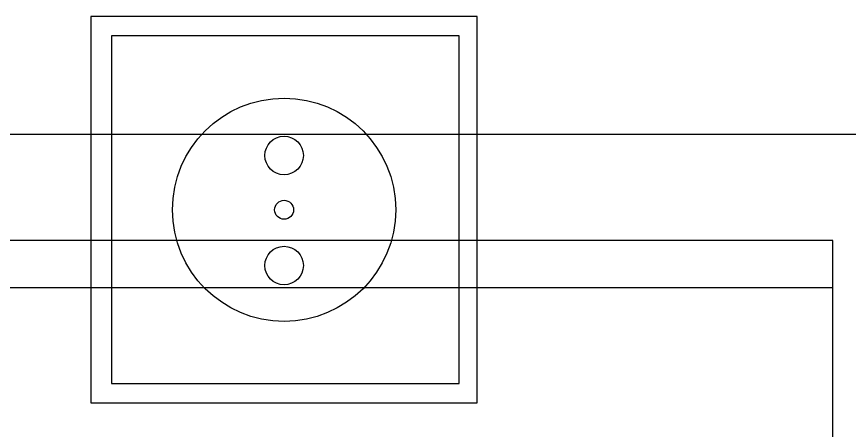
# Model space of a CAD drawing. Header units: inches. Extents: x 567429 to 582707, y 126347 to 133675.
# Drawn here: x 577281.35 to 577316.68, y 131636.83 to 131654.39 of the extents above; entities that cross this region are included whole.
import ezdxf

# ---------------------------------------------------------------- set-up
doc = ezdxf.new("R2010")
doc.units = ezdxf.units.IN
doc.header["$MEASUREMENT"] = 0
doc.layers.add('BORD', color=3, linetype='Continuous')
doc.layers.add('mobl', color=11, linetype='Continuous')

# ---------------------------------------------------------------- blocks, each defined once
blk = doc.blocks.new('BOARD1')
at = {"layer": 'BORD'}
for p, q in [((-51.333, -15.542), (-51.333, -33.606)), ((-33.269, -15.542), (-51.333, -15.542)), ((-33.269, -33.606), (-33.269, -15.542)), ((-50.426, -16.503), (-50.426, -32.761)), ((-34.168, -16.503), (-50.426, -16.503)), ((-34.168, -32.761), (-34.168, -16.503)), ((-50.426, -32.761), (-34.168, -32.761)), ((-51.333, -33.606), (-33.269, -33.606))]:
    blk.add_line(p, q, dxfattribs=at)
at = {"layer": 'BORD', "color": 30}
for radius in [5.219, 0.442]:
    blk.add_circle((-42.301, -24.574), radius, dxfattribs=at)
at = {"layer": 'BORD', "color": 2}
for centre in [(-44.909, -24.574), (-39.763, -24.574)]:
    blk.add_circle(centre, 0.9, dxfattribs=at)

msp = doc.modelspace()

# ---------------------------------------------------------------- linework, layer by layer
at = {"layer": 'mobl', "color": 15}
for p, q in [((577470.986, 131649.385), (577270.986, 131649.385)), ((577315.986, 131644.885), (577270.986, 131644.885)), ((577315.986, 131599.885), (577315.986, 131644.885)), ((577315.986, 131642.885), (577272.986, 131642.885))]:
    msp.add_line(p, q, dxfattribs=at)

# ---------------------------------------------------------------- block references
at = {"layer": 'BORD', "ltscale": 5, "xscale": 0.9077507259660533, "yscale": 0.9077507259660533, "zscale": 0.9077507259660533, "rotation": 90.00288558390875}
msp.add_blockref('BOARD1', (577270.387, 131684.59), dxfattribs=at)

doc.saveas('drawing.dxf')
